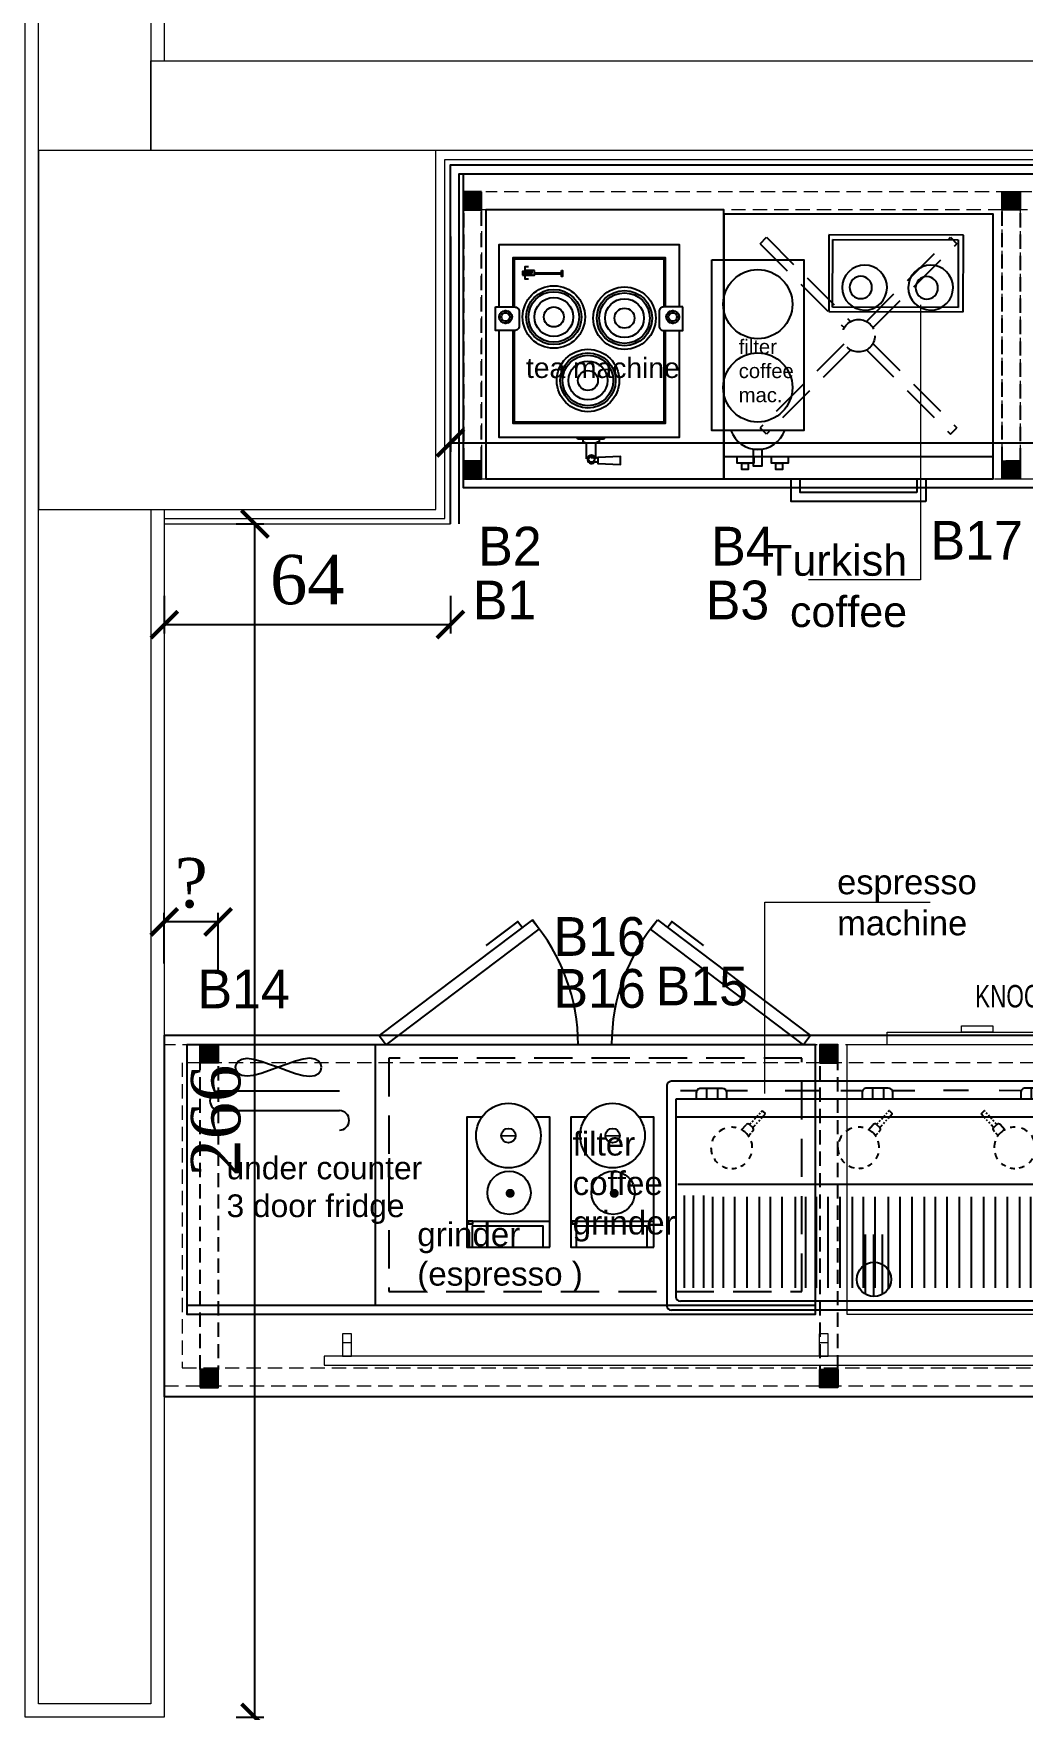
# Model space of a CAD drawing. Header units: millimetres. Extents: x 106699 to 122058, y 158555 to 162844.
# Drawn here: x 112381.1 to 112601.3, y 162237 to 162610.5 of the extents above; entities that cross this region are included whole.
import ezdxf
from ezdxf.enums import TextEntityAlignment as Align

# ---------------------------------------------------------------- set-up
doc = ezdxf.new("R2010")
doc.units = ezdxf.units.MM
for name, pattern in [('$0$4+1 daire_(K) TİP A - C BLOK$0$4+1 (K) 1$0$3+1 daire1$0$131121 243C_L00F00(plan)$0$HIDDEN2', [4.7625, 3.175, -1.5875]), ('11-021_3000-BLOK_K_ZEMIN_KAT_STR$0$HIDDEN2', [4.7625, 3.175, -1.5875]), ('DASHED', [12.77794, 8.518627, -4.259313])]:
    doc.linetypes.add(name, pattern=pattern)
for name, color, linetype in [('002 Çizgi', 7, 'Continuous'), ('I-Eqpm-Move-N', 2, 'Continuous'), ('I-Powr-Wall-N', 2, 'Continuous'), ('S2000-002 Çizgi', 7, 'Continuous')]:
    doc.layers.add(name, color=color, linetype=linetype)
for name, color, linetype, lineweight in [('300_Z4_STR_F03$0$AUDIT_D_220920114151-103', 251, 'Continuous', 5), ('AIT-KITCHEN EQUIPMENT', 4, 'Continuous', 0), ('no3_mermer gorunus on', 31, 'Continuous', 15), ('no3_paslanmaz gorunus on', 163, 'Continuous', 15), ('no3_yazı tefriş', 152, 'Continuous', 0)]:
    doc.layers.add(name, color=color, linetype=linetype, lineweight=lineweight)
doc.styles.add('ATG_ROMANS', font='GOTHIC.TTF', dxfattribs={"width": 0.75})
doc.styles.add('ROMANSTW', font='georgia.ttf')
doc.styles.get("Standard").update_dxf_attribs({"font": 'arial.ttf'})
doc.styles.add('TAKSİM', font='GOTHIC.TTF', dxfattribs={"height": 20})
doc.dimstyles.new('M1', dxfattribs={"dimtxt": 11, "dimasz": 6, "dimexe": 2, "dimexo": 16, "dimgap": 3, "dimtad": 1, "dimdec": 0, "dimzin": 12, "dimdsep": 46, "dimtxsty": 'ROMANSTW', "dimblk": 'ARCHTICK', "dimcen": 0.09, "dimclrd": 251, "dimclre": 251, "dimclrt": 1, "dimadec": 0, "dimazin": 0, "dimtfac": 1, "dimtdec": 0, "dimtix": 1, "dimtmove": 0, "dimatfit": 3, "dimldrblk": 'ARCHTICK', "dimfxl": 1, "dimtolj": 1, "dimtzin": 0, "dimarcsym": 0})

# ---------------------------------------------------------------- blocks, each defined once
blk = doc.blocks.new('_ArchTick')
at = {"color": 0, "linetype": 'ByBlock', "const_width": 0.15}
blk.add_lwpolyline([(-0.5, -0.5), (0.5, 0.5)], dxfattribs=at)
blk = doc.blocks.new('*D457')
at = {"layer": 'Defpoints', "color": 0, "transparency": 16777216}
for p in [(954.56, 1388.34), (1266.15, 1388.34), (1266.15, 1326.38)]:
    blk.add_point(p, dxfattribs=at)
at = {"layer": 'S2000-002 Çizgi', "color": 251, "lineweight": -2, "transparency": 16777216}
for p, q in [((954.56, 1372.34), (954.56, 1324.38)), ((1266.15, 1372.34), (1266.15, 1324.38)), ((954.56, 1326.38), (1266.15, 1326.38))]:
    blk.add_line(p, q, dxfattribs=at)
at = {"layer": 'S2000-002 Çizgi', "color": 251, "lineweight": -2, "transparency": 16777216, "xscale": 6, "yscale": 6, "zscale": 6, "rotation": 180}
blk.add_blockref('_ArchTick', (954.56, 1326.38), dxfattribs=at)
at = {"layer": 'S2000-002 Çizgi', "color": 251, "lineweight": -2, "transparency": 16777216, "xscale": 6, "yscale": 6, "zscale": 6}
blk.add_blockref('_ArchTick', (1266.15, 1326.38), dxfattribs=at)
at = {"layer": 'S2000-002 Çizgi', "color": 1, "true_color": 0xff0000, "transparency": 16777216, "insert": (1110.36, 1336.27), "char_height": 11, "attachment_point": 5, "style": 'ROMANSTW'}
blk.add_mtext('\\A1;312', dxfattribs=at)
blk = doc.blocks.new('*D458')
at = {"layer": 'Defpoints', "color": 0, "transparency": 16777216}
for p in [(890.85, 1308.34), (954.56, 1308.34), (954.56, 1285.9)]:
    blk.add_point(p, dxfattribs=at)
at = {"layer": 'S2000-002 Çizgi', "color": 251, "lineweight": -2, "transparency": 16777216}
for p, q in [((890.85, 1292.34), (890.85, 1283.9)), ((954.56, 1292.34), (954.56, 1283.9)), ((890.85, 1285.9), (954.56, 1285.9))]:
    blk.add_line(p, q, dxfattribs=at)
at = {"layer": 'S2000-002 Çizgi', "color": 251, "lineweight": -2, "transparency": 16777216, "xscale": 6, "yscale": 6, "zscale": 6, "rotation": 180}
blk.add_blockref('_ArchTick', (890.85, 1285.9), dxfattribs=at)
at = {"layer": 'S2000-002 Çizgi', "color": 251, "lineweight": -2, "transparency": 16777216, "xscale": 6, "yscale": 6, "zscale": 6}
blk.add_blockref('_ArchTick', (954.56, 1285.9), dxfattribs=at)
at = {"layer": 'S2000-002 Çizgi', "color": 1, "true_color": 0xff0000, "transparency": 16777216, "insert": (922.7, 1295.85), "char_height": 11, "attachment_point": 5, "style": 'ROMANSTW'}
blk.add_mtext('\\A1;64', dxfattribs=at)
blk = doc.blocks.new('*D470')
at = {"layer": 'Defpoints', "color": 0, "transparency": 16777216}
for p in [(890.85, 1308.34), (911.04, 1308.34), (890.85, 1042.41)]:
    blk.add_point(p, dxfattribs=at)
at = {"layer": 'S2000-002 Çizgi', "color": 251, "lineweight": -2, "transparency": 16777216}
for p, q in [((906.85, 1308.34), (913.04, 1308.34)), ((911.04, 1042.41), (911.04, 1308.34)), ((906.85, 1042.41), (913.04, 1042.41))]:
    blk.add_line(p, q, dxfattribs=at)
at = {"layer": 'S2000-002 Çizgi', "color": 251, "lineweight": -2, "transparency": 16777216, "xscale": 6, "yscale": 6, "zscale": 6}
for p, rotation in [((911.04, 1308.34), 90), ((911.04, 1042.41), 270)]:
    blk.add_blockref('_ArchTick', p, dxfattribs=dict(at, rotation=rotation))
at = {"layer": 'S2000-002 Çizgi', "color": 1, "true_color": 0xff0000, "transparency": 16777216, "insert": (902.36, 1175.37), "char_height": 11, "attachment_point": 5, "rotation": 90, "style": 'ROMANSTW'}
blk.add_mtext('\\A1;266', dxfattribs=at)
blk = doc.blocks.new('power-220v-single')
at = {"layer": 'I-Powr-Wall-N'}
for p, q in [((0, 38.1), (0, -99.6)), ((-19, 33), (-19, -99.6)), ((19, 33), (19, -99.6))]:
    blk.add_line(p, q, dxfattribs=at)
blk.add_circle((0, 0), 38.1, dxfattribs=at)
blk = doc.blocks.new('#11 - ESPRESSO 3HEAD - PLAN VIEW')
at = {"layer": 'I-Eqpm-Move-N', "color": 1}
for p, q in [((-22909.8, -9619.5), (-22909.8, -9129.5)), ((-22899.8, -9119.5), (-21979.8, -9119.4)), ((-22879.8, -9139.5), (-22000.3, -9139.4)), ((-21969.8, -9619.4), (-21969.8, -9129.4)), ((-21969.8, -9619.4), (-21969.8, -9129.4)), ((-22889.8, -9589.5), (-22889.8, -9149.5)), ((-21989.8, -9589.4), (-21989.8, -9149.4)), ((-22879.8, -9399.4), (-21994.5, -9399.4)), ((-22889.8, -9549.5), (-21989.8, -9549.4)), ((-22909.8, -9589.5), (-21989.8, -9589.4)), ((-22826.6, -9589.5), (-22826.6, -9604)), ((-22806.2, -9589.5), (-22806.2, -9614)), ((-22781.1, -9614), (-22781.1, -9589.5)), ((-22758.1, -9604), (-22758.1, -9589.5)), ((-22472.9, -9589.6), (-22472.9, -9604.1)), ((-22452.6, -9589.6), (-22452.6, -9614.1)), ((-22427.5, -9614.1), (-22427.5, -9589.6)), ((-22404.5, -9604.1), (-22404.5, -9589.6)), ((-22103.6, -9589.2), (-22103.6, -9603.7)), ((-22083.2, -9589.2), (-22083.2, -9613.7)), ((-22058.2, -9613.7), (-22058.2, -9589.2)), ((-22035.2, -9603.7), (-22035.2, -9589.2)), ((-22899.8, -9629.5), (-21979.8, -9629.4)), ((-22816.6, -9614), (-22768.1, -9614)), ((-22462.9, -9614.1), (-22414.5, -9614.1)), ((-22093.6, -9613.7), (-22045.2, -9613.7))]:
    blk.add_line(p, q, dxfattribs=at)
at = {"layer": 'I-Eqpm-Move-N', "color": 254}
for p, q in [((-22860.6, -9169), (-22860.6, -9372.2)), ((-22833.4, -9169), (-22833.4, -9372.2)), ((-22806.3, -9169), (-22806.3, -9372.2)), ((-22780.4, -9169), (-22780.4, -9372.2)), ((-22755.7, -9169), (-22755.7, -9372.2)), ((-22728.5, -9169), (-22728.5, -9372.2)), ((-22701.4, -9169), (-22701.4, -9372.2)), ((-22675.5, -9169), (-22675.5, -9372.2)), ((-22648.3, -9169), (-22648.3, -9372.2)), ((-22621.2, -9169), (-22621.2, -9372.2)), ((-22594, -9169), (-22594, -9372.2)), ((-22568.1, -9169), (-22568.1, -9372.2)), ((-22543.4, -9169), (-22543.4, -9372.2)), ((-22516.3, -9169), (-22516.3, -9372.2)), ((-22489.1, -9169), (-22489.2, -9372.2)), ((-22463.2, -9169), (-22463.2, -9372.2)), ((-22433.6, -9169), (-22433.6, -9372.2)), ((-22407.7, -9169), (-22407.7, -9372.2)), ((-22383, -9169), (-22383, -9372.2)), ((-22355.9, -9169), (-22355.9, -9372.2)), ((-22328.7, -9169), (-22328.7, -9372.2)), ((-22302.8, -9169), (-22302.8, -9372.2)), ((-22279.4, -9169), (-22279.4, -9372.2)), ((-22255.9, -9169), (-22255.9, -9371.9)), ((-22226.3, -9169), (-22226.3, -9371.9)), ((-22200.3, -9169), (-22200.4, -9371.9)), ((-22175.7, -9169), (-22175.7, -9371.9)), ((-22148.5, -9169), (-22148.5, -9371.9)), ((-22121.4, -9169), (-22121.4, -9371.9)), ((-22095.5, -9169), (-22095.5, -9371.9)), ((-22072, -9169), (-22072, -9371.9)), ((-22052.4, -9169), (-22052.4, -9374.6)), ((-22028.9, -9169), (-22028.9, -9374.6)), ((-22009.3, -9169), (-22009.3, -9374.6)), ((-22722.2, -9521.6), (-22712, -9533.1)), ((-22707.3, -9508.4), (-22702, -9514.2)), ((-22699.4, -9517.1), (-22697.1, -9519.7)), ((-22441.9, -9517.1), (-22444.2, -9519.7)), ((-22434, -9508.4), (-22439.3, -9514.2)), ((-22419.1, -9521.6), (-22429.3, -9533.1)), ((-22159.1, -9516.8), (-22161.4, -9519.4)), ((-22151.2, -9508), (-22156.5, -9513.9)), ((-22136.3, -9521.3), (-22146.6, -9532.7)), ((-22704.9, -9533.5), (-22697.5, -9526.8)), ((-22704.5, -9533.1), (-22701, -9537.1)), ((-22698.6, -9539.8), (-22696, -9542.7)), ((-22697.1, -9526.4), (-22691.6, -9532.6)), ((-22693.6, -9545.4), (-22690.8, -9548.4)), ((-22689, -9535.4), (-22686.6, -9538.1)), ((-22688.4, -9551.1), (-22685.8, -9554)), ((-22683.9, -9541.2), (-22681.5, -9543.9)), ((-22683.4, -9556.7), (-22681, -9559.3)), ((-22678.8, -9546.8), (-22676.4, -9549.5)), ((-22676.1, -9563.3), (-22670.1, -9558)), ((-22674.1, -9552.1), (-22670, -9556.6)), ((-22467.2, -9552.1), (-22471.3, -9556.6)), ((-22465.2, -9563.3), (-22471.2, -9558)), ((-22462.5, -9546.8), (-22464.9, -9549.5)), ((-22457.9, -9556.7), (-22460.3, -9559.3)), ((-22457.4, -9541.2), (-22459.9, -9543.9)), ((-22452.9, -9551.1), (-22455.5, -9554)), ((-22452.3, -9535.4), (-22454.7, -9538.1)), ((-22447.7, -9545.4), (-22450.5, -9548.4)), ((-22444.2, -9526.4), (-22449.7, -9532.6)), ((-22442.7, -9539.8), (-22445.3, -9542.7)), ((-22436.4, -9533.5), (-22443.8, -9526.8)), ((-22436.8, -9533.1), (-22440.3, -9537.1)), ((-22184.5, -9551.7), (-22188.5, -9556.2)), ((-22182.5, -9563), (-22188.4, -9557.6)), ((-22179.7, -9546.4), (-22182.1, -9549.1)), ((-22175.1, -9556.3), (-22177.5, -9558.9)), ((-22174.7, -9540.8), (-22177.1, -9543.5)), ((-22170.1, -9550.7), (-22172.7, -9553.6)), ((-22169.5, -9535.1), (-22171.9, -9537.8)), ((-22165, -9545), (-22167.7, -9548)), ((-22161.4, -9526.1), (-22166.9, -9532.2)), ((-22160, -9539.4), (-22162.6, -9542.3)), ((-22153.6, -9533.1), (-22161.1, -9526.4)), ((-22154, -9532.8), (-22157.5, -9536.7)), ((-22678.6, -9562), (-22677.5, -9563.3)), ((-22462.7, -9562), (-22463.8, -9563.3)), ((-22179.9, -9561.6), (-22181.1, -9562.9)), ((-22909.8, -9608.5), (-22871.4, -9608.5)), ((-22856.3, -9608.5), (-22826.6, -9608.5)), ((-22759.2, -9608.5), (-22709.7, -9608.6)), ((-22641.5, -9608.9), (-22585.8, -9608.9)), ((-22521.8, -9608.4), (-22472, -9608.5)), ((-22403.1, -9608.5), (-22357.1, -9608.5)), ((-22310.2, -9608.5), (-22288.1, -9608.5)), ((-22288.7, -9608.5), (-22233, -9608.4)), ((-22149.6, -9608.2), (-22103.6, -9608.2)), ((-22117.5, -9608), (-22102.7, -9608)), ((-22036.1, -9608), (-22003, -9608)), ((-22014.1, -9608), (-21999.8, -9607.9))]:
    blk.add_line(p, q, dxfattribs=at)
at = {"layer": 'I-Eqpm-Move-N', "color": 1}
for centre, start, end in [((-22899.8, -9129.5), 90, 180), ((-22879.8, -9149.5), 90, 180), ((-21999.8, -9149.4), 0, 90), ((-21979.8, -9129.4), 0, 90), ((-22899.8, -9619.5), 180, 270), ((-22816.6, -9604), 180, 270), ((-22768.1, -9604), 270, 0), ((-22462.9, -9604.1), 180, 270), ((-22414.5, -9604.1), 270, 0), ((-22093.6, -9603.7), 180, 270), ((-22045.2, -9603.7), 270, 0), ((-21979.8, -9619.4), 270, 0)]:
    blk.add_arc(centre, 10, start, end, dxfattribs=at)
at = {"layer": 'I-Eqpm-Move-N', "color": 254}
for centre, radius, start, end in [((-22744.6, -9481.4), 46, 133.6501, 148.6762), ((-22744.6, -9481.4), 46, 102.1553, 117.7637), ((-22744.6, -9481.4), 46, 76.4057, 89.5918), ((-22744.6, -9481.4), 46, 49.1522, 63.6035), ((-22396.7, -9481.4), 46, 116.3965, 130.8478), ((-22396.7, -9481.4), 46, 90.4082, 103.5943), ((-22396.7, -9481.4), 46, 62.2363, 77.8447), ((-22396.7, -9481.4), 46, 31.3238, 46.3499), ((-22114, -9481), 46, 116.3965, 130.8478), ((-22114, -9481), 46, 90.4082, 103.5943), ((-22114, -9481), 46, 62.2363, 77.8447), ((-22114, -9481), 46, 31.3238, 46.3499), ((-22744.6, -9481.4), 46, 162.2441, 180.7343), ((-22744.6, -9481.4), 46, 15.4264, 32.3494), ((-22744.6, -9481.4), 46, 341.0872, 359.9434), ((-22396.7, -9481.4), 46, 180.0566, 198.9128), ((-22396.7, -9481.4), 46, 147.6506, 164.5736), ((-22396.7, -9481.4), 46, 359.2657, 17.7559), ((-22114, -9481), 46, 180.0566, 198.9128), ((-22114, -9481), 46, 147.6506, 164.5736), ((-22114, -9481), 46, 359.2657, 17.7559), ((-22744.6, -9481.4), 46, 198.0245, 216.0549), ((-22744.6, -9481.4), 46, 231.6193, 251.002), ((-22744.6, -9481.4), 46, 297.6311, 328.4212), ((-22700.8, -9523.1), 5, 311.9534, 41.9534), ((-22440.5, -9523.1), 5, 138.0466, 228.0466), ((-22396.7, -9481.4), 46, 211.5788, 242.3689), ((-22396.7, -9481.4), 46, 288.998, 308.3807), ((-22396.7, -9481.4), 46, 323.9451, 341.9755), ((-22157.7, -9522.7), 5, 138.0466, 228.0466), ((-22114, -9481), 46, 211.5788, 242.3689), ((-22114, -9481), 46, 288.998, 308.3807), ((-22114, -9481), 46, 323.9451, 341.9755), ((-22744.6, -9481.4), 46, 269.155, 282.7802), ((-22708.2, -9529.7), 5, 221.9534, 311.9534), ((-22670.8, -9557.2), 1, 311.9534, 41.9534), ((-22670.8, -9557.2), 1, 311.9534, 41.9534), ((-22470.5, -9557.2), 1, 138.0466, 228.0466), ((-22470.5, -9557.2), 1, 138.0466, 228.0466), ((-22433.1, -9529.7), 5, 228.0466, 318.0466), ((-22396.7, -9481.4), 46, 257.2198, 270.845), ((-22187.8, -9556.9), 1, 138.0466, 228.0466), ((-22187.8, -9556.9), 1, 138.0466, 228.0466), ((-22150.3, -9529.4), 5, 228.0466, 318.0466), ((-22114, -9481), 46, 257.2198, 270.845), ((-22676.7, -9562.6), 1, 221.9534, 311.9534), ((-22464.6, -9562.6), 1, 228.0466, 318.0466), ((-22181.8, -9562.2), 1, 228.0466, 318.0466)]:
    blk.add_arc(centre, radius, start, end, dxfattribs=at)
at = {"layer": 'I-Powr-Wall-N', "rotation": 359.9999999999999}
blk.add_blockref('power-220v-single', (-22431, -9188.1), dxfattribs=at)
blk = doc.blocks.new('turkkahve-flat-1')
for p, q in [((0, 0), (0, 29.95)), ((0, 29.95), (17.09, 29.95)), ((17.09, 29.95), (17.09, 0)), ((16.08, 29.1), (1, 29.1)), ((1, 29.1), (1, 1.14)), ((16.08, 1.14), (16.08, 29.1)), ((17.09, 0), (0, 0)), ((1, 1.14), (16.08, 1.14))]:
    blk.add_line(p, q)
for centre, major_axis in [((11.73, 21.97), (1.91, 4.62)), ((11.69, 22.83), (0.96, 2.31)), ((11.69, 7.26), (1.91, 4.62)), ((11.73, 8.13), (0.96, 2.31))]:
    blk.add_ellipse(centre, major_axis=major_axis, ratio=1)
blk = doc.blocks.new('A$C3DDB3116')
at = {"layer": 'S2000-002 Çizgi'}
blk.add_lwpolyline([(0, 45.94), (20.5, 45.94), (20.5, 7.94), (0, 7.94), (0, 45.94)], dxfattribs=at)
blk.add_lwpolyline([(9.32, 3.72), (11.18, 3.72), (11.18, 0), (9.32, 0)], close=True, dxfattribs=at)
for centre in [(10.25, 36.07), (10.25, 17.5)]:
    blk.add_circle(centre, 7.7, dxfattribs=at)
blk.add_arc((10.25, 10.08), 6.37, 199.6345, 340.3655, dxfattribs=at)
blk = doc.blocks.new('A$Ce0346f66')
blk.add_line((18.48, 5.77), (23.99, 5.77))
for points in [[(0.79, 35.13), (0.79, 49.03), (40.9, 49.03), (40.9, 35.13)], [(3.93, 35.13), (3.93, 46.14), (37.75, 46.14), (37.75, 35.13)], [(4.19, 35.13), (4.19, 45.88), (37.49, 45.88), (37.49, 35.13)], [(7.34, 44.04), (6.55, 44.04), (6.55, 41.42), (7.34, 41.42)], [(40.9, 29.9), (40.9, 6.03), (0.79, 6.03), (0.79, 29.9)], [(37.75, 29.9), (37.75, 9.18), (3.93, 9.18), (3.93, 29.9)], [(37.49, 29.9), (37.49, 9.44), (4.19, 9.44), (4.19, 29.9)], [(21.24, 1.57), (22.81, 1.57), (22.81, 0.52), (21.37, 0.52)]]:
    blk.add_lwpolyline(points)
for points in [[(6.03, 42.21), (6.55, 42.21), (6.55, 43), (6.03, 43)], [(8.65, 43.26), (6.55, 43.26), (6.55, 42.21), (8.65, 42.21)], [(14.68, 42.47), (8.65, 42.47), (8.65, 42.73), (14.68, 42.73)], [(14.68, 43.26), (14.94, 43.26), (14.94, 41.95), (14.68, 41.95)], [(22.81, 1.57), (22.81, 0.26), (27.79, 0), (27.79, 1.84)]]:
    blk.add_lwpolyline(points, close=True)
for points in [[(0, 35.13), (4.24, 35.13, -0.414214), (5.24, 34.13), (5.24, 30.9, -0.414214), (4.24, 29.9), (0, 29.9)], [(41.69, 35.13), (37.44, 35.13, 0.414214), (36.44, 34.13), (36.44, 30.9, 0.414214), (37.44, 29.9), (41.69, 29.9)]]:
    blk.add_lwpolyline(points, format="xyb", close=True)
for points in [[(19.4, 5.77), (19.4, 4.98), (19.79, 4.98, -0.19895), (20.07, 4.87, -0.261139), (20.19, 4.46), (20.19, 1.31)], [(23.07, 5.77), (23.07, 4.98), (22.68, 4.98, 0.19895), (22.4, 4.87, 0.261139), (22.28, 4.46), (22.28, 1.31)]]:
    blk.add_lwpolyline(points, format="xyb")
for centre, radius in [((12.98, 32.9), 6.95), ((12.98, 32.9), 6.16), ((12.98, 32.9), 5.64), ((28.71, 32.64), 6.95), ((28.71, 32.64), 6.16), ((28.71, 32.64), 5.64), ((2.23, 32.9), 1.44), ((2.23, 32.9), 0.918), ((12.98, 32.9), 4.33), ((12.98, 32.9), 2.23), ((28.71, 32.64), 4.33), ((28.71, 32.64), 2.23), ((39.46, 32.9), 1.44), ((39.46, 32.9), 0.918), ((20.58, 18.75), 6.95), ((20.58, 18.75), 6.16), ((20.58, 18.75), 5.64), ((20.58, 18.75), 4.33), ((20.58, 18.75), 2.23), ((21.37, 1.18), 0.655)]:
    blk.add_circle(centre, radius)
for centre, radius, start, end in [((5.37, 42.87), 1.44, 339.7632, 20.2313), ((5.64, 42.87), 1.44, 339.7632, 20.2313), ((5.9, 42.87), 1.44, 339.7632, 20.2313), ((6.16, 42.87), 1.44, 339.7632, 20.2313), ((6.42, 42.87), 1.44, 339.7632, 20.2313), ((6.69, 42.87), 1.44, 339.7632, 20.2313), ((0.92, 33.95), 0.393, 250.5352, 27.5144), ((2.23, 34.48), 0.393, 188.8152, 351.1848), ((3.28, 33.95), 0.393, 130.8082, 319.1952), ((38.41, 33.95), 0.393, 220.8048, 49.1918), ((39.46, 34.48), 0.393, 188.8152, 351.1848), ((40.77, 33.95), 0.393, 152.4856, 289.4648), ((0.66, 32.9), 0.393, 278.8184, 81.1861), ((0.92, 31.85), 0.393, 332.4856, 109.4648), ((2.23, 31.33), 0.393, 8.8152, 171.1848), ((3.28, 31.85), 0.393, 40.8048, 229.1918), ((3.8, 32.9), 0.393, 98.8139, 261.1816), ((37.88, 32.9), 0.393, 278.8184, 81.1861), ((38.41, 31.85), 0.393, 310.8082, 139.1952), ((39.46, 31.33), 0.393, 8.8152, 171.1848), ((40.77, 31.85), 0.393, 70.5352, 207.5144), ((41.03, 32.9), 0.393, 98.8139, 261.1816), ((18.48, 6.16), 0.393, 199.4808, 269.9945), ((23.99, 6.16), 0.393, 270.0055, 340.5192), ((21.37, 1.18), 0.918, 37.1908, 333.2837)]:
    blk.add_arc(centre, radius, start, end)
blk = doc.blocks.new('A$C1C4536AD')
at = {"layer": 'S2000-002 Çizgi'}
for points in [[(0, 29), (0, 0), (18.5, 0)], [(3.39, 29), (0, 29), (0, 26.84)], [(18.5, 26.95), (18.5, 29), (15.2, 29)], [(18.5, 0), (18.5, 29)], [(7.82, 24.81), (10.92, 24.88)], [(0, 5.79), (18.5, 5.79)], [(1.26, 0), (1.26, 4.77), (16.97, 4.77), (16.97, 0)]]:
    blk.add_lwpolyline(points, dxfattribs=at)
at = {"layer": 'S2000-002 Çizgi', "const_width": 1}
blk.add_lwpolyline([(9.18, 12.02, 1), (10.18, 12.02, 1)], format="xyb", close=True, dxfattribs=at)
at = {"layer": 'S2000-002 Çizgi'}
blk.add_lwpolyline([(0.33, 5.24), (1.35, 5.24), (1.35, 5.79), (0.33, 5.79)], close=True, dxfattribs=at)
for centre, radius in [((9.3, 24.88), 7.2), ((9.3, 24.88), 1.6), ((9.43, 12.15), 4.82)]:
    blk.add_circle(centre, radius, dxfattribs=at)
blk = doc.blocks.new('A$Cee1a7d4a')
at = {"layer": '002 Çizgi', "color": 7}
for p, q in [((140, 85.82, 0.01), (0, 85.82, 0.01)), ((132.67, 42.5, 0.01), (106, 42.5, 0.01)), ((106, 38.15, 0.01), (132.67, 38.15, 0.01)), ((110.66, 34.22, 0.01), (110.17, 33.58, 0.01)), ((111.47, 34.67, 0.01), (110.66, 34.22, 0.01)), ((112.62, 34.85, 0.01), (111.47, 34.67, 0.01)), ((114.07, 34.67, 0.01), (112.62, 34.85, 0.01)), ((115.78, 34.22, 0.01), (114.07, 34.67, 0.01)), ((117.64, 33.58, 0.01), (115.78, 34.22, 0.01)), ((121.54, 33.58, 0.01), (123.4, 34.22, 0.01)), ((123.4, 34.22, 0.01), (125.1, 34.67, 0.01)), ((125.1, 34.67, 0.01), (126.56, 34.85, 0.01)), ((126.56, 34.85, 0.01), (127.7, 34.67, 0.01)), ((127.7, 34.67, 0.01), (128.52, 34.22, 0.01)), ((128.52, 34.22, 0.01), (129.01, 33.58, 0.01)), ((110.17, 33.58, 0.01), (110, 32.84, 0.01)), ((110, 32.84, 0.01), (110.17, 32.11, 0.01)), ((110.17, 32.11, 0.01), (110.66, 31.47, 0.01)), ((110.66, 31.47, 0.01), (111.47, 31.01, 0.01)), ((111.47, 31.01, 0.01), (112.62, 30.84, 0.01)), ((112.62, 30.84, 0.01), (114.07, 31.01, 0.01)), ((114.07, 31.01, 0.01), (115.78, 31.47, 0.01)), ((115.78, 31.47, 0.01), (117.64, 32.11, 0.01)), ((119.59, 32.84, 0.01), (117.64, 33.58, 0.01)), ((117.64, 32.11, 0.01), (119.59, 32.84, 0.01)), ((119.59, 32.84, 0.01), (121.54, 33.58, 0.01)), ((121.54, 32.11, 0.01), (119.59, 32.84, 0.01)), ((123.4, 31.47, 0.01), (121.54, 32.11, 0.01)), ((125.1, 31.01, 0.01), (123.4, 31.47, 0.01)), ((126.56, 30.84, 0.01), (125.1, 31.01, 0.01)), ((127.7, 31.01, 0.01), (126.56, 30.84, 0.01)), ((128.52, 31.47, 0.01), (127.7, 31.01, 0.01)), ((129.01, 32.11, 0.01), (128.52, 31.47, 0.01)), ((129.01, 33.58, 0.01), (129.17, 32.84, 0.01)), ((129.17, 32.84, 0.01), (129.01, 32.11, 0.01))]:
    blk.add_line(p, q, dxfattribs=at)
at = {"layer": '002 Çizgi', "color": 7, "elevation": 0.01}
for points in [[(140, 27.82), (140, 87.82), (0, 87.82), (0, 27.82)], [(35.2, 0), (1.09, 25.77), (2.64, 27.82), (36.75, 2.05)], [(63.04, 0), (97.15, 25.77), (95.6, 27.82), (61.49, 2.05)]]:
    blk.add_lwpolyline(points, close=True, dxfattribs=at)
at = {"layer": '002 Çizgi', "color": 7, "linetype": 'DASHED', "elevation": 0.01}
blk.add_lwpolyline([(95, 82.82), (3, 82.82), (3, 30.82), (95, 30.82)], close=True, dxfattribs=at)
at = {"layer": '002 Çizgi', "color": 7, "elevation": 0.01}
blk.add_lwpolyline([(98, 85.82), (98, 27.82)], dxfattribs=at)
at = {"layer": '002 Çizgi', "color": 7, "const_width": 0.428, "elevation": 0.01}
for points in [[(32.96, 1.7), (31.96, 0.38), (26.33, 4.63), (24.89, 5.72)], [(65.28, 1.7), (66.28, 0.38), (71.91, 4.63), (73.36, 5.72)]]:
    blk.add_lwpolyline(points, dxfattribs=at)
at = {"layer": '002 Çizgi', "color": 7}
for centre, radius, start, end in [((106, 44.67, 0.01), 2.17, 90, 270), ((132.67, 40.32, 0.01), 2.17, 270, 90), ((2.64, 27.82, 0.01), 42.75, 319.4908, 0), ((95.6, 27.82, 0.01), 42.75, 180, 220.5092)]:
    blk.add_arc(centre, radius, start, end, dxfattribs=at)
blk = doc.blocks.new('A$Ce6916c44')
at = {"layer": 'no3_paslanmaz gorunus on'}
for points in [[(25.5, 64.2), (32.5, 64.2), (32.5, 62.8), (25.5, 62.8)], [(60, 60), (0, 60), (0, 0), (60, 0)], [(9, 62.8), (49, 62.8), (49, 60), (9, 60)]]:
    blk.add_lwpolyline(points, close=True, dxfattribs=at)
blk = doc.blocks.new('A$C521B02A0')
at = {"layer": 'S2000-002 Çizgi'}
blk.add_line((6.65, 10), (10.64, 10), dxfattribs=at)
for points in [[(0, 64), (0, 10), (60, 10), (60, 64)], [(0, 64), (0, 5), (60, 5), (60, 64)], [(3, 10), (6.65, 10), (6.65, 8.54), (3, 8.54)], [(3.97, 8.54), (5.43, 8.54), (5.43, 7.08), (3.97, 7.08)], [(10.64, 10), (14.29, 10), (14.29, 8.54), (10.64, 8.54)], [(11.61, 8.54), (13.07, 8.54), (13.07, 7.08), (11.61, 7.08)], [(45, 0), (15, 0), (15, 5), (45, 5)], [(43, 2), (17, 2), (17, 5), (43, 5)]]:
    blk.add_lwpolyline(points, close=True, dxfattribs=at)
at = {"layer": 'S2000-002 Çizgi', "linetype": 'DASHED'}
for points in [[(8.08, 57.42), (9.49, 58.84)], [(8.08, 57.42), (26.83, 38.67)], [(9.49, 58.84), (28.24, 40.09)], [(31.86, 40.19), (50.51, 58.84)], [(33.27, 38.77), (51.92, 57.42)], [(50.51, 58.84), (51.92, 57.42)], [(26.73, 35.06), (8.08, 16.41)], [(28.14, 33.64), (9.49, 15)], [(31.76, 33.74), (50.51, 15)], [(33.17, 35.16), (51.92, 16.41)], [(9.49, 15), (8.08, 16.41)], [(50.51, 15), (51.92, 16.41)]]:
    blk.add_lwpolyline(points, dxfattribs=at)
blk.add_circle((30, 36.92), 3.63, dxfattribs=at)
blk = doc.blocks.new('A$Cda6c0cda')
h = blk.add_hatch(color=4)
h.dxf.hatch_style = 1
h.paths.add_polyline_path([(74.61, 849.05), (70.61, 849.05), (70.61, 853.05), (74.61, 853.05)])
h = blk.add_hatch(color=4)
h.dxf.hatch_style = 1
h.paths.add_polyline_path([(190.61, 849.05), (194.61, 849.05), (194.61, 853.05), (190.61, 853.05)])
h = blk.add_hatch(color=4)
h.dxf.hatch_style = 1
h.paths.add_polyline_path([(74.61, 789.05), (70.61, 789.05), (70.61, 793.05), (74.61, 793.05)])
h = blk.add_hatch(color=4)
h.dxf.hatch_style = 1
h.paths.add_polyline_path([(190.61, 789.05), (194.61, 789.05), (194.61, 793.05), (190.61, 793.05)])
h = blk.add_hatch(color=4)
h.dxf.hatch_style = 1
h.paths.add_polyline_path([(12, 658.97), (16, 658.97), (16, 662.97), (12, 662.97)])
h = blk.add_hatch(color=4)
h.dxf.hatch_style = 1
h.paths.add_polyline_path([(154, 658.97), (150, 658.97), (150, 662.97), (154, 662.97)])
h = blk.add_hatch(color=4)
h.dxf.hatch_style = 1
h.paths.add_polyline_path([(12, 590.63), (16, 590.63), (16, 586.63), (12, 586.63)])
h = blk.add_hatch(color=4)
h.dxf.hatch_style = 1
h.paths.add_polyline_path([(154, 590.63), (150, 590.63), (150, 586.63), (154, 586.63)])
for points in [[(67.7, 779.05), (67.7, 859.05), (379.51, 859.05), (379.3, 779.05)], [(69.7, 779.05), (69.7, 857.05), (377.5, 857.05), (377.3, 779.05)]]:
    blk.add_lwpolyline(points)
at = {"color": 4, "linetype": '$0$4+1 daire_(K) TİP A - C BLOK$0$4+1 (K) 1$0$3+1 daire1$0$131121 243C_L00F00(plan)$0$HIDDEN2'}
for points in [[(74.61, 853.05), (70.61, 853.05), (70.61, 793.05), (74.61, 793.05)], [(190.61, 853.05), (194.61, 853.05), (194.61, 793.05), (190.61, 793.05)], [(12, 662.97), (16, 662.97), (16, 590.63), (12, 590.63)], [(154, 662.97), (150, 662.97), (150, 590.63), (154, 590.63)]]:
    blk.add_lwpolyline(points, close=True, dxfattribs=at)
at = {"color": 4}
for points in [[(74.61, 853.05), (70.61, 853.05), (70.61, 849.05), (74.61, 849.05)], [(190.61, 853.05), (194.61, 853.05), (194.61, 849.05), (190.61, 849.05)], [(74.61, 793.05), (70.61, 793.05), (70.61, 789.05), (74.61, 789.05)], [(190.61, 793.05), (194.61, 793.05), (194.61, 789.05), (190.61, 789.05)], [(12, 662.97), (16, 662.97), (16, 658.97), (12, 658.97)], [(154, 662.97), (150, 662.97), (150, 658.97), (154, 658.97)], [(12, 586.63), (16, 586.63), (16, 590.63), (12, 590.63)], [(154, 586.63), (150, 586.63), (150, 590.63), (154, 590.63)]]:
    blk.add_lwpolyline(points, close=True, dxfattribs=at)
at = {"layer": 'AIT-KITCHEN EQUIPMENT', "linetype": '11-021_3000-BLOK_K_ZEMIN_KAT_STR$0$HIDDEN2'}
blk.add_line((373.41, 853.05), (75.61, 853.05), dxfattribs=at)
for points in [[(74.61, 789.05), (190.61, 789.05), (190.61, 849.05), (74.61, 849.05)], [(194.61, 789.05), (372.41, 789.05), (372.41, 849.05), (194.61, 849.05)], [(4, 586.97), (297, 586.97), (297, 662.97), (4, 662.97)], [(8, 590.97), (293, 590.97), (293, 658.97), (8, 658.97)]]:
    blk.add_lwpolyline(points, close=True, dxfattribs=at)
at = {"layer": 'no3_mermer gorunus on'}
for points in [[(45.69, 593.56), (45.69, 598.56), (43.69, 598.56), (43.69, 593.56), (45.69, 593.56)], [(151.85, 593.56), (151.85, 598.56), (149.85, 598.56), (149.85, 593.56), (151.85, 593.56)], [(45.69, 596.56), (43.69, 596.56)], [(151.85, 596.56), (149.85, 596.56)]]:
    blk.add_lwpolyline(points, dxfattribs=at)
blk.add_lwpolyline([(39.62, 591.56), (262.08, 591.56), (262.08, 593.56), (39.62, 593.56)], close=True, dxfattribs=at)
at = {"layer": 'no3_yazı tefriş', "elevation": 0}
blk.add_lwpolyline([(172.4, 827.85), (172.4, 766.6), (147.43, 766.6)], dxfattribs=at)
at = {"layer": 'no3_yazı tefriş'}
blk.add_lwpolyline([(137.75, 652.12), (137.75, 694.74), (174.58, 694.74)], dxfattribs=at)
at = {"layer": 'S2000-002 Çizgi'}
blk.add_lwpolyline([(372.41, 787.05), (70.61, 787.05), (70.61, 857.05), (372.52, 857.05)], dxfattribs=at)
for points in [[(75.61, 789.05), (128.61, 789.05), (128.61, 849.05), (75.61, 849.05)], [(297, 665.06), (4, 665.06), (4, 584.63), (297, 584.63)]]:
    blk.add_lwpolyline(points, close=True, dxfattribs=at)
blk.add_blockref('A$Ce0346f66', (77.77, 792.24, 0))
at = {"extrusion": (-4.81981e-07, -4.54741e-07, -1), "zscale": -1, "rotation": 270.1658732436728}
blk.add_blockref('turkkahve-flat-1', (-181.96, 843.35, 0), dxfattribs=at)
at = {"xscale": 0.1000002334292723, "yscale": 0.1000002334292723, "zscale": 0.1000002334292723, "rotation": 179.99813030759}
blk.add_blockref('#11 - ESPRESSO 3HEAD - PLAN VIEW', (-2081.09, -308.04), dxfattribs=at)
at = {"layer": 'S2000-002 Çizgi'}
for name, p in [('A$C521B02A0', (128.61, 784.05)), ('A$C3DDB3116', (125.92, 791.93)), ('A$Ce6916c44', (156, 602.97)), ('A$C1C4536AD', (71.34, 617.85)), ('A$C1C4536AD', (94.52, 617.85))]:
    blk.add_blockref(name, p, dxfattribs=at)
at = {"layer": 'S2000-002 Çizgi', "rotation": 180}
blk.add_blockref('A$Cee1a7d4a', (149, 690.79, -0.01), dxfattribs=at)
at = {"style": 'TAKSİM'}
for s, p in [('B2', (80.97, 769.76)), ('B4', (132.85, 769.76)), ('B17', (184.91, 771.07)), ('B1', (79.77, 757.76)), ('B3', (131.65, 757.76)), ('B16', (100.95, 682.78, 0)), ('B14', (21.67, 671.08)), ('B16', (100.95, 671.21, 0)), ('B15', (123.69, 671.75))]:
    blk.add_text(s, height=8.64, dxfattribs=at).set_placement(p, align=Align.CENTER)
at = {"layer": 'no3_yazı tefriş'}
for s, insert, char_height, width, attachment_point in [('{\\W1;filter\\Pcoffee\\Pmac.}', (131.92, 820.12, 0), 3.223, 4.215, 1), ('\\A1;tea machine', (84.54, 816.05, 0), 4.5, 80.2718, 1), ('Turkish\\Pcoffee', (169.42, 774.34), 6.856, 105.0719, 3), ('espresso\\Pmachine', (153.84, 701.99, 0.07), 5.486, 84.0788, 1), ('filter\\Pcoffee\\Pgrinder', (94.94, 643.56, 0.68), 5.276, 80.2718, 1), ('under counter\\P3 door fridge', (17.86, 638.05, 0), 5.0545, 76.8983, 1), ('grinder\\P(espresso )', (60.34, 623.37, 2.2), 5.2762, 80.2718, 1)]:
    blk.add_mtext(s, dxfattribs=dict(at, insert=insert, char_height=char_height, width=width, attachment_point=attachment_point))
at = {"layer": 'no3_yazı tefriş', "lineweight": 9, "insert": (199.47, 673.76, 0), "char_height": 5, "attachment_point": 5, "style": 'ATG_ROMANS'}
blk.add_mtext('\\A1;KNOCK BOX', dxfattribs=at)
blk = doc.blocks.new('*D533')
at = {"layer": 'Defpoints', "color": 0, "transparency": 16777216}
for p in [(112410.18, 162412.5), (112410.18, 162387.2), (112422.18, 162385.11)]:
    blk.add_point(p, dxfattribs=at)
at = {"layer": 'S2000-002 Çizgi', "color": 251, "lineweight": -2, "transparency": 16777216}
for p, q in [((112410.18, 162403.2), (112410.18, 162414.5)), ((112422.18, 162412.5), (112410.18, 162412.5)), ((112422.18, 162401.11), (112422.18, 162414.5))]:
    blk.add_line(p, q, dxfattribs=at)
at = {"layer": 'S2000-002 Çizgi', "color": 251, "lineweight": -2, "transparency": 16777216, "xscale": 6, "yscale": 6, "zscale": 6, "rotation": 180}
blk.add_blockref('_ArchTick', (112410.18, 162412.5), dxfattribs=at)
at = {"layer": 'S2000-002 Çizgi', "color": 251, "lineweight": -2, "transparency": 16777216, "xscale": 6, "yscale": 6, "zscale": 6}
blk.add_blockref('_ArchTick', (112422.18, 162412.5), dxfattribs=at)
at = {"layer": 'S2000-002 Çizgi', "color": 1, "true_color": 0xff0000, "transparency": 16777216, "insert": (112416.18, 162421.13), "char_height": 11, "attachment_point": 5, "style": 'ROMANSTW'}
blk.add_mtext('\\A1;?', dxfattribs=at)
blk = doc.blocks.new('A$Ce99efe13')
at = {"layer": '300_Z4_STR_F03$0$AUDIT_D_220920114151-103', "color": 251, "lineweight": 9, "true_color": 0x5c5c5c}
for points in [[(389, 1008.46), (389, 739.33), (358, 739.33), (358, 785.21), (358, 1347.58), (389, 1347.58), (389, 1108.46)], [(386, 1008.46), (386, 742.33), (361, 742.33), (361, 785.21), (361, 1344.58), (386, 1344.58), (385.99, 1088.51)], [(385.99, 1088.46), (385.99, 1108.46), (1645.88, 1108.46), (1645.88, 548.58), (2011.73, 548.58), (2011.73, 528.58), (1625.88, 528.58), (1625.88, 1088.46), (385.99, 1088.46)], [(389, 1006.46), (451.5, 1006.46), (451.5, 1086.46), (765.5, 1086.46), (765.5, 1006.46), (832.5, 1006.46), (832.5, 1086.46), (1160.5, 1086.46), (1160.5, 1001.46), (1247.9, 1001.46)], [(389, 1005.26), (452.7, 1005.26), (452.7, 1085.26), (764.3, 1085.26), (764.3, 1005.26), (833.7, 1005.26), (833.7, 1085.26), (1159.3, 1085.26), (1159.3, 1000.26), (1246.7, 1000.26)]]:
    blk.add_lwpolyline(points, dxfattribs=at)
blk.add_lwpolyline([(449.5, 1008.46), (449.5, 1088.46), (361, 1088.46), (361, 1008.46)], close=True, dxfattribs=at)
at = {"layer": 'S2000-002 Çizgi'}
blk.add_blockref('A$Cda6c0cda', (385, 226.22), dxfattribs=at)
for base, p1, p2, picture, middle in [((764.3, 1023.3), (452.7, 1085.26), (764.3, 1085.26), '*D457', (608.5, 1033.2)), ((452.7, 982.82), (389, 1005.26), (452.7, 1005.26), '*D458', (420.85, 992.77))]:
    dim = blk.add_linear_dim(base=base, p1=p1, p2=p2, dimstyle='M1', dxfattribs=at)
    dim.commit()
    dim.dimension.update_dxf_attribs({"geometry": picture, "text_midpoint": middle, "insert": (-501.85, -303.08)})
dim = blk.add_linear_dim(base=(409.19, 1005.26), p1=(389, 739.33), p2=(389, 1005.26), angle=90, dimstyle='M1', dxfattribs=at)
dim.commit()
dim.dimension.update_dxf_attribs({"geometry": '*D470', "text_midpoint": (400.51, 872.3), "insert": (-501.85, -303.08)})

msp = doc.modelspace()

# ---------------------------------------------------------------- block references
at = {"layer": 'S2000-002 Çizgi'}
msp.add_blockref('A$Ce99efe13', (112021.19, 161495.93), dxfattribs=at)

# ---------------------------------------------------------------- dimensions: what is measured, and where the dimension line sits
dim = msp.add_linear_dim(base=(112410.18, 162412.5), p1=(112422.18, 162385.11), p2=(112410.18, 162387.2), text='?', dimstyle='M1', dxfattribs=at)
dim.commit()
dim.dimension.update_dxf_attribs({"geometry": '*D533', "text_midpoint": (112416.18, 162421.13)})

doc.saveas('drawing.dxf')
